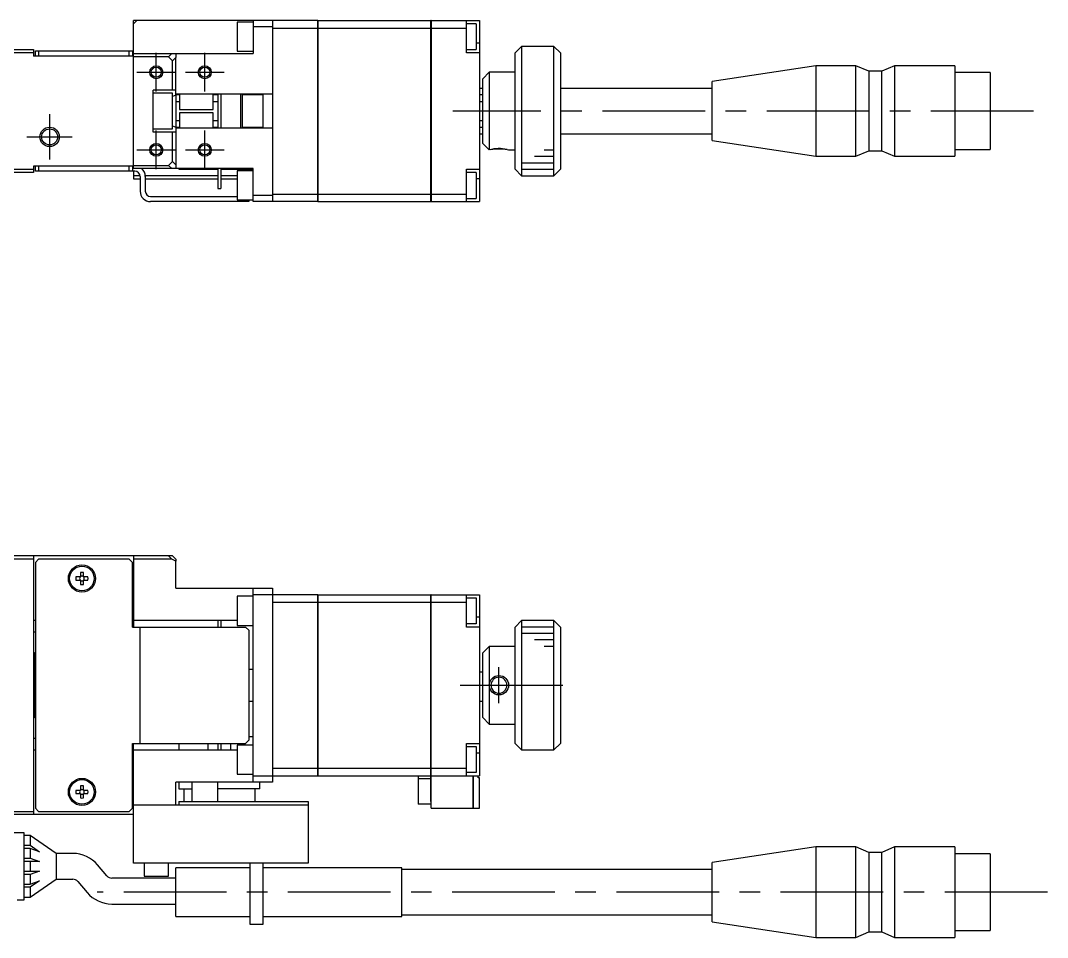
# Model space of a CAD drawing. Extents: x -1 to 673, y -8 to 381.
# Drawn here: x 163.5 to 322.3, y 239.4 to 381.1 of the extents above; entities that cross this region are included whole.
import ezdxf

# ---------------------------------------------------------------- set-up
doc = ezdxf.new("R2010")
doc.units = 0
doc.header["$LTSCALE"] = 0.5
doc.linetypes.add('CENTER', pattern=[50.8, 31.75, -6.35, 6.35, -6.35])
for name, color, linetype in [('MSM_CENTER', 1, 'CENTER'), ('MSM_CONTINUOUS', 7, 'CONTINUOUS'), ('MSM_NARROW', 5, 'CONTINUOUS')]:
    doc.layers.add(name, color=color, linetype=linetype)

msp = doc.modelspace()

# ---------------------------------------------------------------- linework, layer by layer
at = {"layer": 'MSM_CENTER'}
for p, q in [((184.47, 370.15), (184.47, 376.15)), ((191.97, 370.15), (191.97, 376.15)), ((181.47, 373.15), (187.47, 373.15)), ((188.97, 373.15), (194.97, 373.15)), ((320.16, 367.15), (230.36, 367.15)), ((167.97, 366.65), (167.97, 359.65)), ((184.47, 358.15), (184.47, 364.15)), ((191.97, 358.15), (191.97, 364.15)), ((164.47, 363.15), (171.47, 363.15)), ((181.47, 361.15), (187.47, 361.15)), ((188.97, 361.15), (194.97, 361.15)), ((237.47, 275.57), (237.47, 281.17)), ((231.47, 278.37), (249.47, 278.37)), ((322.31, 246.37), (175.3, 246.37))]:
    msp.add_line(p, q, dxfattribs=at)
at = {"layer": 'MSM_CONTINUOUS'}
for p, q in [((180.97, 380.65), (181.47, 381.15)), ((209.46, 381.15), (180.97, 381.15)), ((180.97, 358.65), (180.97, 381.15)), ((196.97, 380.9), (196.97, 376.4)), ((199.47, 380.9), (196.97, 380.9)), ((199.47, 381.15), (199.47, 376.05)), ((202.47, 380.15), (199.47, 380.15)), ((202.47, 381.15), (202.47, 353.15)), ((202.47, 379.99), (209.46, 379.99)), ((209.46, 353.15), (209.46, 381.15)), ((209.47, 381.14), (209.46, 381.14)), ((209.47, 379.99), (209.46, 379.99)), ((209.47, 381.15), (209.47, 353.15)), ((209.47, 381.15), (226.96, 381.15)), ((209.47, 379.99), (226.96, 379.99)), ((226.96, 353.15), (226.96, 381.15)), ((226.97, 381.14), (226.96, 381.14)), ((226.97, 379.99), (226.96, 379.99)), ((226.97, 381.15), (226.97, 353.15)), ((226.97, 381.15), (234.47, 381.15)), ((226.97, 379.99), (232.47, 379.99)), ((232.47, 376.15), (232.47, 381.15)), ((233.97, 380.65), (232.47, 380.65)), ((233.97, 380.65), (233.97, 376.65)), ((234.47, 381.15), (234.47, 353.15)), ((143.47, 376.65), (165.47, 376.65)), ((165.47, 376.65), (165.47, 375.65)), ((232.47, 376.65), (233.97, 376.65)), ((234.47, 377.65), (233.97, 377.65)), ((240.97, 377.15), (239.97, 376.15)), ((240.97, 377.15), (240.97, 357.15)), ((245.97, 377.15), (240.97, 377.15)), ((245.97, 357.15), (245.97, 377.15)), ((246.97, 376.15), (245.97, 377.15)), ((165.47, 376.15), (143.47, 376.15)), ((180.97, 375.65), (165.47, 375.65)), ((165.77, 375.65), (165.77, 376.45)), ((165.77, 376.45), (180.77, 376.45)), ((166.27, 376.45), (166.27, 375.65)), ((180.27, 375.65), (180.27, 376.45)), ((180.77, 376.45), (180.77, 375.65)), ((180.97, 376.05), (187.47, 376.05)), ((186.36, 375.55), (180.97, 375.55)), ((186.36, 375.55), (186.86, 376.05)), ((186.97, 374.93), (186.36, 375.55)), ((187.47, 375.43), (186.97, 374.93)), ((186.97, 370.4), (186.97, 374.93)), ((187.47, 376.05), (187.47, 375.43)), ((187.47, 376.05), (199.47, 376.05)), ((187.47, 369.63), (187.47, 375.43)), ((196.97, 376.4), (199.47, 376.4)), ((234.47, 376.15), (232.47, 376.15)), ((239.97, 358.15), (239.97, 376.15)), ((246.97, 376.15), (246.97, 358.15)), ((286.47, 374.15), (270.47, 371.72)), ((286.47, 374.15), (286.47, 360.15)), ((292.67, 374.15), (286.47, 374.15)), ((292.67, 360.15), (292.67, 374.15)), ((294.67, 373.3), (292.67, 374.15)), ((294.67, 373.3), (294.67, 361)), ((296.67, 373.3), (294.67, 373.3)), ((298.67, 374.15), (296.67, 373.3)), ((296.67, 361), (296.67, 373.3)), ((298.67, 374.15), (298.67, 360.15)), ((307.97, 374.15), (298.67, 374.15)), ((307.97, 374.15), (307.97, 360.15)), ((234.97, 372.15), (235.97, 373.15)), ((234.97, 362.15), (234.97, 372.15)), ((235.97, 373.15), (235.97, 361.15)), ((239.97, 373.15), (235.97, 373.15)), ((270.47, 362.58), (270.47, 371.72)), ((313.47, 373.1), (307.97, 373.1)), ((313.47, 373.1), (313.47, 361.2)), ((187.47, 370.4), (183.97, 370.4)), ((183.97, 363.9), (183.97, 370.4)), ((234.97, 370.65), (234.47, 370.65)), ((270.47, 370.65), (246.97, 370.65)), ((186.97, 369.9), (183.97, 369.9)), ((186.97, 364.4), (186.97, 369.9)), ((187.47, 369.63), (186.97, 369.42)), ((202.47, 369.75), (187.47, 369.75)), ((187.57, 364.55), (187.57, 369.75)), ((188.07, 369.65), (187.57, 369.65)), ((187.57, 368.65), (188.07, 368.65)), ((187.97, 369.75), (187.97, 369.65)), ((188.07, 369.75), (188.07, 367.4)), ((193.27, 367.4), (193.27, 369.75)), ((193.97, 369.65), (193.27, 369.65)), ((193.27, 368.65), (193.97, 368.65)), ((193.97, 369.75), (193.97, 364.55)), ((194.47, 369.75), (194.47, 364.55)), ((197.57, 364.55), (197.57, 369.75)), ((197.77, 369.75), (197.77, 364.55)), ((200.97, 369.65), (197.77, 369.65)), ((200.97, 369.75), (200.97, 364.55)), ((234.97, 369.65), (234.47, 369.65)), ((234.47, 368.65), (234.97, 368.65)), ((188.07, 367.4), (193.27, 367.4)), ((188.07, 365.65), (187.57, 365.65)), ((188.07, 366.9), (188.07, 364.55)), ((193.27, 366.9), (188.07, 366.9)), ((193.27, 364.55), (193.27, 366.9)), ((193.97, 365.65), (193.27, 365.65)), ((234.97, 365.65), (234.47, 365.65)), ((183.97, 364.4), (186.97, 364.4)), ((187.47, 363.9), (183.97, 363.9)), ((186.97, 364.87), (187.47, 364.66)), ((186.97, 359.36), (186.97, 363.9)), ((187.47, 364.66), (187.47, 358.86)), ((187.47, 364.55), (202.47, 364.55)), ((187.57, 364.65), (188.07, 364.65)), ((187.97, 364.65), (187.97, 364.55)), ((193.27, 364.65), (193.97, 364.65)), ((197.77, 364.65), (200.97, 364.65)), ((234.47, 364.65), (234.97, 364.65)), ((234.47, 363.65), (234.97, 363.65)), ((246.97, 363.65), (270.47, 363.65)), ((270.47, 362.58), (286.47, 360.15)), ((235.97, 361.15), (234.97, 362.15)), ((236.22, 361.15), (236.22, 361.15)), ((238.97, 361.15), (239.97, 361.15)), ((292.67, 360.15), (294.67, 361)), ((294.67, 361), (296.67, 361)), ((296.67, 361), (298.67, 360.15)), ((307.97, 361.2), (313.47, 361.2)), ((186.36, 358.75), (186.97, 359.36)), ((186.97, 359.36), (187.47, 358.86)), ((286.47, 360.15), (292.67, 360.15)), ((298.67, 360.15), (307.97, 360.15)), ((165.47, 357.65), (152.47, 357.65)), ((152.58, 358.15), (165.47, 358.15)), ((180.97, 358.65), (165.47, 358.65)), ((165.47, 358.65), (165.47, 357.65)), ((165.77, 357.85), (165.77, 358.65)), ((181.17, 357.85), (165.77, 357.85)), ((166.27, 358.65), (166.27, 357.85)), ((180.27, 357.85), (180.27, 358.65)), ((180.77, 358.65), (180.77, 357.85)), ((180.97, 358.75), (186.36, 358.75)), ((180.97, 358.25), (180.97, 358.65)), ((199.47, 358.25), (180.97, 358.25)), ((180.97, 357.85), (180.97, 356.65)), ((186.86, 358.25), (186.36, 358.75)), ((187.47, 358.86), (187.47, 358.25)), ((187.97, 358.25), (187.97, 358.15)), ((187.97, 358.15), (193.97, 358.15)), ((193.97, 358.25), (193.97, 355.15)), ((194.47, 358.25), (194.47, 355.15)), ((194.47, 358.15), (199.47, 358.15)), ((196.97, 357.9), (196.97, 353.4)), ((199.47, 357.9), (196.97, 357.9)), ((199.47, 353.15), (199.47, 358.25)), ((232.47, 358.15), (234.47, 358.15)), ((232.47, 353.15), (232.47, 358.15)), ((233.97, 357.65), (232.47, 357.65)), ((233.97, 357.65), (233.97, 353.65)), ((239.97, 358.15), (240.97, 357.15)), ((245.97, 357.15), (246.97, 358.15)), ((181.97, 357.15), (180.97, 357.15)), ((180.97, 356.65), (181.97, 356.65)), ((181.97, 357.05), (181.97, 354.75)), ((193.97, 357.15), (182.77, 357.15)), ((182.77, 357.05), (182.77, 354.75)), ((182.77, 356.65), (193.97, 356.65)), ((196.97, 357.15), (194.47, 357.15)), ((194.47, 356.65), (196.97, 356.65)), ((234.47, 356.65), (233.97, 356.65)), ((240.97, 357.15), (245.97, 357.15)), ((193.97, 355.15), (194.47, 355.15)), ((202.47, 354.3), (209.46, 354.3)), ((209.47, 354.3), (209.46, 354.3)), ((209.47, 354.3), (226.96, 354.3)), ((226.97, 354.3), (226.96, 354.3)), ((226.97, 354.3), (232.47, 354.3)), ((183.57, 353.95), (196.97, 353.95)), ((198.77, 353.15), (183.57, 353.15)), ((196.97, 353.4), (199.47, 353.4)), ((198.27, 353.15), (198.27, 353.4)), ((198.77, 353.4), (198.77, 353.15)), ((199.47, 354.15), (202.47, 354.15)), ((209.46, 353.15), (199.47, 353.15)), ((209.47, 353.16), (209.46, 353.16)), ((209.47, 353.15), (226.96, 353.15)), ((226.97, 353.16), (226.96, 353.16)), ((226.97, 353.15), (234.47, 353.15)), ((232.47, 353.65), (233.97, 353.65)), ((186.97, 298.37), (143.47, 298.37)), ((165.47, 297.87), (153.08, 297.87)), ((165.47, 298.37), (165.47, 258.37)), ((166.27, 297.87), (165.77, 297.37)), ((165.77, 297.37), (165.77, 259.37)), ((180.27, 297.87), (166.27, 297.87)), ((180.77, 297.37), (180.27, 297.87)), ((180.77, 287.37), (180.77, 297.37)), ((180.97, 298.37), (180.97, 287.37)), ((186.86, 297.87), (180.97, 297.87)), ((186.86, 297.87), (186.36, 298.37)), ((187.47, 297.56), (186.86, 297.87)), ((186.97, 298.37), (187.47, 297.87)), ((187.47, 297.87), (187.47, 297.56)), ((187.47, 293.37), (187.47, 297.56)), ((172.73, 295.79), (172.73, 295.11)), ((173.21, 295.11), (173.21, 295.79)), ((172.73, 295.11), (172.05, 295.11)), ((172.05, 294.63), (172.73, 294.63)), ((172.73, 294.63), (172.73, 293.95)), ((173.89, 295.11), (173.21, 295.11)), ((173.21, 293.95), (173.21, 294.63)), ((173.21, 294.63), (173.89, 294.63)), ((187.47, 293.37), (202.47, 293.37)), ((199.47, 263.37), (199.47, 293.37)), ((209.46, 292.37), (199.47, 292.37)), ((202.47, 293.37), (202.47, 263.37)), ((209.46, 264.37), (209.46, 292.37)), ((209.47, 292.36), (209.46, 292.36)), ((209.47, 292.37), (226.96, 292.37)), ((209.47, 292.37), (209.47, 264.37)), ((226.96, 260.37), (226.96, 292.37)), ((226.97, 292.36), (226.96, 292.36)), ((226.97, 292.37), (234.47, 292.37)), ((226.97, 259.37), (226.97, 292.37)), ((232.47, 287.37), (232.47, 292.37)), ((234.47, 292.37), (234.47, 264.37)), ((196.97, 292.12), (196.97, 287.62)), ((199.47, 292.12), (196.97, 292.12)), ((202.47, 291.21), (209.46, 291.21)), ((209.47, 291.21), (209.46, 291.21)), ((209.47, 291.21), (226.96, 291.21)), ((226.97, 291.21), (226.96, 291.21)), ((226.97, 291.21), (232.47, 291.21)), ((232.47, 291.87), (233.97, 291.87)), ((233.97, 291.87), (233.97, 287.87)), ((165.77, 288.37), (165.47, 288.37)), ((196.97, 288.37), (180.77, 288.37)), ((193.97, 288.37), (193.97, 287.37)), ((194.47, 288.37), (194.47, 287.37)), ((196.97, 287.62), (199.47, 287.62)), ((233.97, 287.87), (232.47, 287.87)), ((234.47, 288.87), (233.97, 288.87)), ((240.97, 288.37), (239.97, 287.37)), ((240.97, 288.37), (240.97, 268.37)), ((245.97, 288.37), (240.97, 288.37)), ((245.97, 268.37), (245.97, 288.37)), ((246.97, 287.37), (245.97, 288.37)), ((165.47, 286.62), (165.77, 286.62)), ((180.77, 287.37), (198.27, 287.37)), ((181.97, 269.37), (181.97, 287.37)), ((198.77, 286.87), (198.27, 287.37)), ((198.77, 286.87), (198.77, 269.87)), ((234.47, 287.37), (232.47, 287.37)), ((239.97, 269.37), (239.97, 287.37)), ((246.97, 287.37), (246.97, 269.37)), ((234.97, 283.37), (235.97, 284.37)), ((235.97, 284.37), (235.97, 272.37)), ((239.97, 284.37), (235.97, 284.37)), ((165.67, 283.37), (165.47, 283.17)), ((165.67, 283.37), (165.67, 273.37)), ((165.77, 283.37), (165.67, 283.37)), ((234.97, 273.37), (234.97, 283.37)), ((198.77, 280.87), (199.47, 280.87)), ((234.97, 280.37), (234.47, 280.37)), ((199.47, 275.87), (198.77, 275.87)), ((234.97, 275.87), (234.47, 275.87)), ((165.47, 273.57), (165.67, 273.37)), ((165.67, 273.37), (165.77, 273.37)), ((235.97, 272.37), (234.97, 273.37)), ((235.97, 272.37), (239.97, 272.37)), ((165.77, 270.12), (165.47, 270.12)), ((199.47, 270.37), (198.77, 270.37)), ((180.77, 259.37), (180.77, 269.37)), ((180.77, 269.37), (198.27, 269.37)), ((180.97, 250.87), (180.97, 269.37)), ((187.97, 269.37), (187.97, 268.37)), ((192.47, 268.37), (192.47, 269.37)), ((193.97, 269.37), (193.97, 268.37)), ((194.47, 269.37), (194.47, 268.37)), ((195.97, 269.37), (195.97, 268.37)), ((196.97, 269.12), (196.97, 264.62)), ((199.47, 269.12), (196.97, 269.12)), ((198.27, 269.37), (198.77, 269.87)), ((232.47, 264.37), (232.47, 269.37)), ((232.47, 269.37), (234.47, 269.37)), ((232.47, 268.87), (233.97, 268.87)), ((233.97, 268.87), (233.97, 264.87)), ((239.97, 269.37), (240.97, 268.37)), ((245.97, 268.37), (246.97, 269.37)), ((165.47, 268.37), (165.77, 268.37)), ((180.77, 268.37), (196.97, 268.37)), ((234.47, 267.87), (233.97, 267.87)), ((240.97, 268.37), (245.97, 268.37)), ((202.47, 265.52), (209.46, 265.52)), ((209.47, 265.53), (209.46, 265.53)), ((209.47, 265.52), (226.96, 265.52)), ((226.97, 265.53), (226.96, 265.53)), ((226.97, 265.52), (232.47, 265.52)), ((196.97, 264.62), (199.47, 264.62)), ((199.47, 264.37), (209.46, 264.37)), ((209.47, 264.38), (209.46, 264.38)), ((209.47, 264.37), (226.96, 264.37)), ((224.97, 264.37), (224.97, 259.97)), ((226.96, 263.87), (224.97, 263.87)), ((226.97, 264.38), (226.96, 264.38)), ((226.97, 264.37), (234.47, 264.37)), ((233.97, 264.87), (232.47, 264.87)), ((233.46, 259.37), (233.46, 264.37)), ((233.47, 264.37), (233.47, 259.37)), ((234.27, 264.07), (234.27, 264.37)), ((234.47, 264.07), (234.27, 264.07)), ((234.47, 259.37), (234.47, 264.07)), ((172.73, 262.11), (172.05, 262.11)), ((172.73, 262.79), (172.73, 262.11)), ((173.21, 262.11), (173.21, 262.79)), ((173.89, 262.11), (173.21, 262.11)), ((187.47, 259.87), (187.47, 263.37)), ((202.47, 263.37), (187.47, 263.37)), ((187.97, 263.37), (187.97, 262.37)), ((187.97, 262.37), (189.97, 262.37)), ((188.72, 262.37), (188.72, 260.37)), ((189.97, 263.37), (189.97, 260.37)), ((193.97, 260.37), (193.97, 263.37)), ((200.47, 262.37), (193.97, 262.37)), ((199.72, 262.37), (199.72, 260.37)), ((200.47, 262.37), (200.47, 263.37)), ((172.05, 261.63), (172.73, 261.63)), ((172.73, 261.63), (172.73, 260.95)), ((173.21, 260.95), (173.21, 261.63)), ((173.21, 261.63), (173.89, 261.63)), ((165.77, 259.37), (166.27, 258.87)), ((180.27, 258.87), (180.77, 259.37)), ((180.97, 259.87), (207.97, 259.87)), ((187.97, 260.37), (207.97, 260.37)), ((187.97, 260.37), (187.97, 259.87)), ((207.97, 260.37), (207.97, 250.87)), ((226.97, 259.97), (224.97, 259.97)), ((226.97, 260.37), (226.96, 260.37)), ((226.97, 259.37), (233.46, 259.37)), ((233.47, 259.38), (233.46, 259.38)), ((233.47, 259.37), (234.47, 259.37)), ((180.97, 258.37), (103.47, 258.37)), ((153.08, 258.87), (165.47, 258.87)), ((166.27, 258.87), (180.27, 258.87)), ((161.97, 255.62), (163.97, 255.62)), ((163.97, 255.62), (163.97, 245.12)), ((164.97, 255.12), (163.97, 255.12)), ((164.97, 255.12), (164.97, 253.62)), ((168.97, 252.37), (164.97, 255.12)), ((163.97, 253.62), (164.97, 253.62)), ((164.97, 253.12), (163.97, 253.12)), ((164.97, 253.62), (166.43, 252.62)), ((164.97, 253.12), (164.97, 251.62)), ((166.43, 252.62), (164.97, 253.12)), ((286.47, 253.37), (270.47, 250.94)), ((286.47, 253.37), (286.47, 239.37)), ((292.67, 253.37), (286.47, 253.37)), ((292.67, 239.37), (292.67, 253.37)), ((294.67, 252.52), (292.67, 253.37)), ((298.67, 253.37), (296.67, 252.52)), ((298.67, 253.37), (298.67, 239.37)), ((307.97, 253.37), (298.67, 253.37)), ((307.97, 253.37), (307.97, 239.37)), ((163.97, 251.62), (164.97, 251.62)), ((166.43, 251.12), (163.97, 251.12)), ((164.97, 251.62), (166.43, 251.12)), ((164.97, 251.12), (164.97, 249.62)), ((168.97, 252.37), (168.97, 248.37)), ((171.57, 252.37), (168.97, 252.37)), ((294.67, 252.52), (294.67, 240.22)), ((296.67, 252.52), (294.67, 252.52)), ((296.67, 240.22), (296.67, 252.52)), ((313.47, 252.32), (307.97, 252.32)), ((313.47, 252.32), (313.47, 240.42)), ((163.97, 249.62), (166.43, 249.62)), ((166.43, 249.62), (164.97, 249.12)), ((176.82, 248.9), (175.4, 250.58)), ((207.97, 250.87), (180.97, 250.87)), ((182.57, 250.87), (182.57, 248.87)), ((186.37, 248.87), (186.37, 250.87)), ((187.47, 242.62), (187.47, 250.12)), ((198.97, 250.12), (187.47, 250.12)), ((198.97, 241.37), (198.97, 250.87)), ((200.97, 250.87), (200.97, 241.37)), ((222.47, 250.12), (200.97, 250.12)), ((222.47, 242.62), (222.47, 250.12)), ((270.47, 249.87), (222.47, 249.87)), ((270.47, 241.8), (270.47, 250.94)), ((164.97, 249.12), (163.97, 249.12)), ((164.97, 249.12), (164.97, 247.62)), ((164.97, 245.62), (168.97, 248.37)), ((164.97, 247.62), (166.43, 248.12)), ((166.43, 248.12), (164.97, 247.12)), ((168.97, 248.37), (171.57, 248.37)), ((172.34, 248.01), (173.76, 246.32)), ((187.47, 248.54), (177.59, 248.54)), ((182.57, 248.87), (186.37, 248.87)), ((163.97, 247.62), (164.97, 247.62)), ((164.97, 247.12), (163.97, 247.12)), ((164.97, 247.12), (164.97, 245.62)), ((163.97, 245.12), (162.97, 245.12)), ((163.97, 245.62), (164.97, 245.62)), ((177.59, 244.54), (187.47, 244.54)), ((187.47, 242.62), (198.97, 242.62)), ((200.97, 242.62), (222.47, 242.62)), ((222.47, 242.87), (270.47, 242.87)), ((270.47, 241.8), (286.47, 239.37)), ((200.97, 241.37), (198.97, 241.37)), ((292.67, 239.37), (294.67, 240.22)), ((294.67, 240.22), (296.67, 240.22)), ((296.67, 240.22), (298.67, 239.37)), ((307.97, 240.42), (313.47, 240.42)), ((286.47, 239.37), (292.67, 239.37)), ((298.67, 239.37), (307.97, 239.37))]:
    msp.add_line(p, q, dxfattribs=at)
for centre, radius in [((184.47, 373.15), 0.783), ((191.97, 373.15), 0.783), ((167.97, 363.15), 1.23), ((184.47, 361.15), 0.783), ((191.97, 361.15), 0.783), ((172.97, 294.87), 2.1), ((172.97, 294.87), 1.9), ((172.97, 261.87), 2.1), ((172.97, 261.87), 1.9)]:
    msp.add_circle(centre, radius, dxfattribs=at)
at = {"layer": 'MSM_CONTINUOUS', "extrusion": (0, 0, -1)}
msp.add_circle((-237.47, 278.37), 1.23, dxfattribs=at)
at = {"layer": 'MSM_CONTINUOUS'}
for centre, radius, start, end in [((237.47, 355.28), 6, 77.9767, 102.0233), ((181.17, 357.05), 0.8, 0, 90), ((181.17, 357.05), 1.6, 0, 48.5903), ((183.57, 354.75), 1.6, 180, 270), ((183.57, 354.75), 0.8, 180, 270), ((172.97, 294.87), 0.95, 75.3667, 104.6333), ((172.97, 294.87), 0.95, 165.3667, 194.6333), ((172.97, 294.87), 0.365, 138.8496, 221.1504), ((172.97, 294.87), 0.365, 48.8496, 131.1504), ((172.97, 294.87), 0.365, 228.8496, 311.1504), ((172.97, 294.87), 0.95, 255.3667, 284.6333), ((172.97, 294.87), 0.365, 318.8496, 41.1504), ((172.97, 294.87), 0.95, 345.3667, 14.6333), ((172.97, 261.87), 0.95, 165.3667, 194.6333), ((172.97, 261.87), 0.365, 138.8496, 221.1504), ((172.97, 261.87), 0.95, 75.3667, 104.6333), ((172.97, 261.87), 0.365, 48.8496, 131.1504), ((172.97, 261.87), 0.365, 318.8496, 41.1504), ((172.97, 261.87), 0.95, 345.3667, 14.6333), ((172.97, 261.87), 0.365, 228.8496, 311.1504), ((172.97, 261.87), 0.95, 255.3667, 284.6333), ((171.57, 247.37), 5, 40, 90), ((171.57, 247.37), 1, 40, 90), ((177.59, 249.54), 1, 220, 270), ((177.59, 249.54), 5, 220, 270)]:
    msp.add_arc(centre, radius, start, end, dxfattribs=at)
at = {"layer": 'MSM_NARROW'}
for p, q in [((238.73, 361.2), (238.97, 361.15)), ((244.47, 361.15), (245.97, 361.15)), ((240.97, 359.15), (245.97, 359.15)), ((242.97, 360.15), (245.97, 360.15)), ((240.97, 358.15), (245.97, 358.15)), ((245.97, 287.37), (240.97, 287.37)), ((245.97, 286.37), (240.97, 286.37)), ((245.97, 285.37), (242.97, 285.37)), ((245.97, 284.37), (244.47, 284.37))]:
    msp.add_line(p, q, dxfattribs=at)
for centre, radius in [((184.47, 373.15), 1), ((191.97, 373.15), 1), ((167.97, 363.15), 1.5), ((184.47, 361.15), 1), ((191.97, 361.15), 1), ((237.47, 278.37), 1.5)]:
    msp.add_circle(centre, radius, dxfattribs=at)
msp.add_arc((237.47, 355.36), 5.98, 77.7902, 104.4982, dxfattribs=at)

doc.saveas('drawing.dxf')
